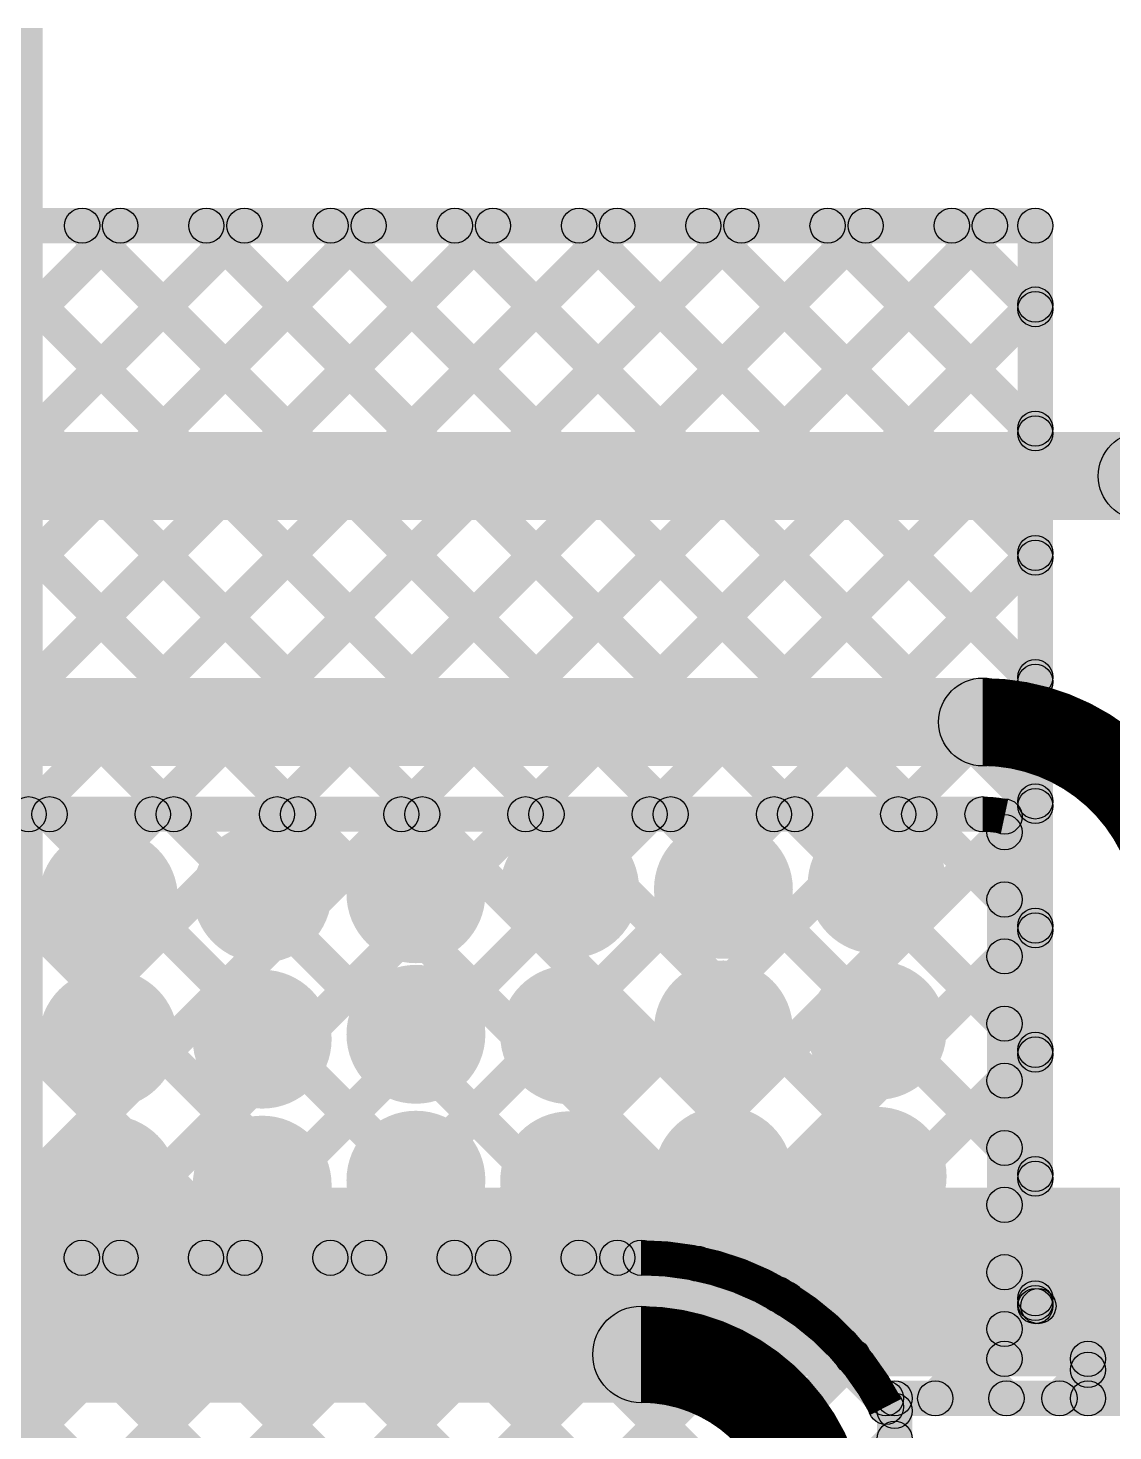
# Model space of a CAD drawing. Header units: millimetres. Extents: x -0.24 to 2.5, y 0 to 2.55.
# Drawn here: x 1.1917 to 1.4387, y 2.1856 to 2.505 of the extents above; entities that cross this region are included whole.
import ezdxf

# ---------------------------------------------------------------- set-up
doc = ezdxf.new("R2010")
doc.units = ezdxf.units.MM
doc.header["$MEASUREMENT"] = 0
for name, color, linetype in [('BottomLayer', 5, 'Continuous'), ('BottomSolder', 6, 'Continuous'), ('TopLayer', 1, 'Continuous'), ('TopSolder', 216, 'Continuous'), ('ViaHoleLayer', 16, 'Continuous')]:
    doc.layers.add(name, color=color, linetype=linetype)

msp = doc.modelspace()

# ---------------------------------------------------------------- hatches: boundary and pattern name
at = {"layer": 'BottomLayer'}
for points in [[(1.092, 2.393), (1.092, 2.413), (1.44534, 2.413), (1.44534, 2.393)], [(0.858, 2.337), (0.858, 2.357), (1.409, 2.357), (1.409, 2.337)], [(1.047, 2.322), (1.047, 2.33), (1.409, 2.33), (1.409, 2.322)], [(1.09364, 2.22217), (1.08798, 2.22783), (1.18898, 2.32883), (1.19464, 2.32317)], [(1.10891, 2.32317), (1.11456, 2.32883), (1.21556, 2.22783), (1.20991, 2.22217)], [(1.12192, 2.22217), (1.11627, 2.22783), (1.21727, 2.32883), (1.22292, 2.32317)], [(1.13719, 2.32317), (1.14285, 2.32883), (1.24385, 2.22783), (1.23819, 2.22217)], [(1.15021, 2.22217), (1.14455, 2.22783), (1.24555, 2.32883), (1.25121, 2.32317)], [(1.16547, 2.32317), (1.17113, 2.32883), (1.27213, 2.22783), (1.26647, 2.22217)], [(1.17849, 2.22217), (1.17284, 2.22783), (1.27384, 2.32883), (1.27949, 2.32317)], [(1.19376, 2.32317), (1.19942, 2.32883), (1.30042, 2.22783), (1.29476, 2.22217)], [(1.20678, 2.22217), (1.20112, 2.22783), (1.30212, 2.32883), (1.30778, 2.32317)], [(1.22204, 2.32317), (1.2277, 2.32883), (1.3287, 2.22783), (1.32304, 2.22217)], [(1.23506, 2.22217), (1.2294, 2.22783), (1.3304, 2.32883), (1.33606, 2.32317)], [(1.25033, 2.32317), (1.25598, 2.32883), (1.36529, 2.21952), (1.35963, 2.21387)], [(1.26335, 2.22217), (1.25769, 2.22783), (1.35869, 2.32883), (1.36435, 2.32317)], [(1.27861, 2.32317), (1.28427, 2.32883), (1.41727, 2.19583), (1.41161, 2.19017)], [(1.29163, 2.22217), (1.28597, 2.22783), (1.38697, 2.32883), (1.39263, 2.32317)], [(1.3069, 2.32317), (1.31255, 2.32883), (1.41683, 2.22455), (1.41117, 2.2189)], [(1.33518, 2.32317), (1.34084, 2.32883), (1.41683, 2.25284), (1.41117, 2.24718)], [(1.36346, 2.32317), (1.36912, 2.32883), (1.41683, 2.28112), (1.41117, 2.27546)], [(1.39175, 2.32317), (1.39741, 2.32883), (1.41683, 2.30941), (1.41117, 2.30375)], [(1.418, 2.202), (1.41, 2.202), (1.41, 2.32547), (1.418, 2.32547)], [(1.31991, 2.22217), (1.31426, 2.22783), (1.41117, 2.32474), (1.41683, 2.31909)], [(1.34688, 2.22085), (1.34122, 2.22651), (1.41117, 2.29646), (1.41683, 2.2908)], [(1.3671, 2.21279), (1.36144, 2.21844), (1.41117, 2.26817), (1.41683, 2.26252)], [(1.38225, 2.19965), (1.37659, 2.20531), (1.41117, 2.23989), (1.41683, 2.23423)], [(0.818, 2.221), (0.818, 2.229), (1.33127, 2.229), (1.33127, 2.221)], [(0.818, 2.192), (0.818, 2.214), (1.33127, 2.214), (1.33127, 2.192)], [(1.40105, 2.19017), (1.39539, 2.19583), (1.41117, 2.21161), (1.41683, 2.20595)], [(1.414, 2.198), (1.414, 2.206), (1.433, 2.206), (1.433, 2.198)], [(1.42934, 2.19017), (1.42368, 2.19583), (1.43017, 2.20232), (1.43583, 2.19666)], [(1.437, 2.193), (1.429, 2.193), (1.429, 2.202), (1.437, 2.202)], [(1.387, 2.189), (1.387, 2.197), (1.433, 2.197), (1.433, 2.189)]]:
    msp.add_hatch(color=5, dxfattribs=at).paths.add_polyline_path(points)
h = msp.add_hatch(color=5, dxfattribs=at)
edge = h.paths.add_edge_path()
edge.add_arc((1.44534, 2.403), 0.01, 0, 360)
h = msp.add_hatch(color=5, dxfattribs=at)
edge = h.paths.add_edge_path()
edge.add_arc((1.44534, 2.403), 0.01, 0, 360)
h = msp.add_hatch(color=5, dxfattribs=at)
edge = h.paths.add_edge_path()
edge.add_arc((1.409, 2.347), 0.01, 0, 360)
h = msp.add_hatch(color=5, dxfattribs=at)
edge = h.paths.add_edge_path()
edge.add_arc((1.409, 2.347), 0.01, 0, 360)
h = msp.add_hatch(color=5, dxfattribs=at)
edge = h.paths.add_edge_path()
edge.add_arc((1.19181, 2.326), 0.004, 0, 360)
h = msp.add_hatch(color=5, dxfattribs=at)
edge = h.paths.add_edge_path()
edge.add_arc((1.19659, 2.326), 0.004, 0, 360)
h = msp.add_hatch(color=5, dxfattribs=at)
edge = h.paths.add_edge_path()
edge.add_arc((1.2201, 2.326), 0.004, 0, 360)
h = msp.add_hatch(color=5, dxfattribs=at)
edge = h.paths.add_edge_path()
edge.add_arc((1.22487, 2.326), 0.004, 0, 360)
h = msp.add_hatch(color=5, dxfattribs=at)
edge = h.paths.add_edge_path()
edge.add_arc((1.24838, 2.326), 0.004, 0, 360)
h = msp.add_hatch(color=5, dxfattribs=at)
edge = h.paths.add_edge_path()
edge.add_arc((1.25316, 2.326), 0.004, 0, 360)
h = msp.add_hatch(color=5, dxfattribs=at)
edge = h.paths.add_edge_path()
edge.add_arc((1.27666, 2.326), 0.004, 0, 360)
h = msp.add_hatch(color=5, dxfattribs=at)
edge = h.paths.add_edge_path()
edge.add_arc((1.28144, 2.326), 0.004, 0, 360)
h = msp.add_hatch(color=5, dxfattribs=at)
edge = h.paths.add_edge_path()
edge.add_arc((1.30495, 2.326), 0.004, 0, 360)
h = msp.add_hatch(color=5, dxfattribs=at)
edge = h.paths.add_edge_path()
edge.add_arc((1.30972, 2.326), 0.004, 0, 360)
h = msp.add_hatch(color=5, dxfattribs=at)
edge = h.paths.add_edge_path()
edge.add_arc((1.33323, 2.326), 0.004, 0, 360)
h = msp.add_hatch(color=5, dxfattribs=at)
edge = h.paths.add_edge_path()
edge.add_arc((1.33801, 2.326), 0.004, 0, 360)
h = msp.add_hatch(color=5, dxfattribs=at)
edge = h.paths.add_edge_path()
edge.add_arc((1.36152, 2.326), 0.004, 0, 360)
h = msp.add_hatch(color=5, dxfattribs=at)
edge = h.paths.add_edge_path()
edge.add_arc((1.36629, 2.326), 0.004, 0, 360)
h = msp.add_hatch(color=5, dxfattribs=at)
edge = h.paths.add_edge_path()
edge.add_arc((1.3898, 2.326), 0.004, 0, 360)
h = msp.add_hatch(color=5, dxfattribs=at)
edge = h.paths.add_edge_path()
edge.add_arc((1.39458, 2.326), 0.004, 0, 360)
h = msp.add_hatch(color=5, dxfattribs=at)
edge = h.paths.add_edge_path()
edge.add_arc((1.409, 2.326), 0.004, 0, 360)
h = msp.add_hatch(color=5, dxfattribs=at)
edge = h.paths.add_edge_path()
edge.add_arc((1.409, 2.326), 0.004, 0, 360)
h = msp.add_hatch(color=5, dxfattribs=at)
edge = h.paths.add_edge_path()
edge.add_arc((1.414, 2.32547), 0.004, 0, 360)
h = msp.add_hatch(color=5, dxfattribs=at)
edge = h.paths.add_edge_path()
edge.add_arc((1.414, 2.32547), 0.004, 0, 360)
h = msp.add_hatch(color=5, dxfattribs=at)
edge = h.paths.add_edge_path()
edge.add_arc((1.414, 2.32191), 0.004, 0, 360)
h = msp.add_hatch(color=5, dxfattribs=at)
edge = h.paths.add_edge_path()
edge.add_arc((1.245, 2.308), 0.01181, 0, 360)
h = msp.add_hatch(color=5, dxfattribs=at)
edge = h.paths.add_edge_path()
edge.add_arc((1.28, 2.30789), 0.01181, 0, 360)
h = msp.add_hatch(color=5, dxfattribs=at)
edge = h.paths.add_edge_path()
edge.add_arc((1.315, 2.309), 0.01181, 0, 360)
h = msp.add_hatch(color=5, dxfattribs=at)
edge = h.paths.add_edge_path()
edge.add_arc((1.35, 2.30889), 0.01181, 0, 360)
h = msp.add_hatch(color=5, dxfattribs=at)
edge = h.paths.add_edge_path()
edge.add_arc((1.385, 2.31), 0.01181, 0, 360)
h = msp.add_hatch(color=5, dxfattribs=at)
edge = h.paths.add_edge_path()
edge.add_arc((1.21, 2.30689), 0.01181, 0, 360)
h = msp.add_hatch(color=5, dxfattribs=at)
edge = h.paths.add_edge_path()
edge.add_arc((1.414, 2.30658), 0.004, 0, 360)
h = msp.add_hatch(color=5, dxfattribs=at)
edge = h.paths.add_edge_path()
edge.add_arc((1.414, 2.29363), 0.004, 0, 360)
h = msp.add_hatch(color=5, dxfattribs=at)
edge = h.paths.add_edge_path()
edge.add_arc((1.28, 2.27589), 0.01181, 0, 360)
h = msp.add_hatch(color=5, dxfattribs=at)
edge = h.paths.add_edge_path()
edge.add_arc((1.315, 2.27578), 0.01181, 0, 360)
h = msp.add_hatch(color=5, dxfattribs=at)
edge = h.paths.add_edge_path()
edge.add_arc((1.35, 2.27689), 0.01181, 0, 360)
h = msp.add_hatch(color=5, dxfattribs=at)
edge = h.paths.add_edge_path()
edge.add_arc((1.385, 2.27678), 0.01181, 0, 360)
h = msp.add_hatch(color=5, dxfattribs=at)
edge = h.paths.add_edge_path()
edge.add_arc((1.21, 2.27489), 0.01181, 0, 360)
h = msp.add_hatch(color=5, dxfattribs=at)
edge = h.paths.add_edge_path()
edge.add_arc((1.245, 2.27478), 0.01181, 0, 360)
h = msp.add_hatch(color=5, dxfattribs=at)
edge = h.paths.add_edge_path()
edge.add_arc((1.414, 2.27829), 0.004, 0, 360)
h = msp.add_hatch(color=5, dxfattribs=at)
edge = h.paths.add_edge_path()
edge.add_arc((1.414, 2.26535), 0.004, 0, 360)
h = msp.add_hatch(color=5, dxfattribs=at)
edge = h.paths.add_edge_path()
edge.add_arc((1.35, 2.24367), 0.01181, 0, 360)
h = msp.add_hatch(color=5, dxfattribs=at)
edge = h.paths.add_edge_path()
edge.add_arc((1.385, 2.24355), 0.01181, 0, 360)
h = msp.add_hatch(color=5, dxfattribs=at)
edge = h.paths.add_edge_path()
edge.add_arc((1.21, 2.24167), 0.01181, 0, 360)
h = msp.add_hatch(color=5, dxfattribs=at)
edge = h.paths.add_edge_path()
edge.add_arc((1.245, 2.24155), 0.01181, 0, 360)
h = msp.add_hatch(color=5, dxfattribs=at)
edge = h.paths.add_edge_path()
edge.add_arc((1.28, 2.24267), 0.01181, 0, 360)
h = msp.add_hatch(color=5, dxfattribs=at)
edge = h.paths.add_edge_path()
edge.add_arc((1.315, 2.24255), 0.01181, 0, 360)
h = msp.add_hatch(color=5, dxfattribs=at)
edge = h.paths.add_edge_path()
edge.add_arc((1.414, 2.25001), 0.004, 0, 360)
h = msp.add_hatch(color=5, dxfattribs=at)
edge = h.paths.add_edge_path()
edge.add_arc((1.414, 2.23706), 0.004, 0, 360)
h = msp.add_hatch(color=5, dxfattribs=at)
edge = h.paths.add_edge_path()
edge.add_arc((1.20395, 2.225), 0.004, 0, 360)
h = msp.add_hatch(color=5, dxfattribs=at)
edge = h.paths.add_edge_path()
edge.add_arc((1.21273, 2.225), 0.004, 0, 360)
h = msp.add_hatch(color=5, dxfattribs=at)
edge = h.paths.add_edge_path()
edge.add_arc((1.23223, 2.225), 0.004, 0, 360)
h = msp.add_hatch(color=5, dxfattribs=at)
edge = h.paths.add_edge_path()
edge.add_arc((1.24102, 2.225), 0.004, 0, 360)
h = msp.add_hatch(color=5, dxfattribs=at)
edge = h.paths.add_edge_path()
edge.add_arc((1.26052, 2.225), 0.004, 0, 360)
h = msp.add_hatch(color=5, dxfattribs=at)
edge = h.paths.add_edge_path()
edge.add_arc((1.2693, 2.225), 0.004, 0, 360)
h = msp.add_hatch(color=5, dxfattribs=at)
edge = h.paths.add_edge_path()
edge.add_arc((1.2888, 2.225), 0.004, 0, 360)
h = msp.add_hatch(color=5, dxfattribs=at)
edge = h.paths.add_edge_path()
edge.add_arc((1.29759, 2.225), 0.004, 0, 360)
h = msp.add_hatch(color=5, dxfattribs=at)
edge = h.paths.add_edge_path()
edge.add_arc((1.31709, 2.225), 0.004, 0, 360)
h = msp.add_hatch(color=5, dxfattribs=at)
edge = h.paths.add_edge_path()
edge.add_arc((1.32587, 2.225), 0.004, 0, 360)
h = msp.add_hatch(color=5, dxfattribs=at)
edge = h.paths.add_edge_path()
edge.add_arc((1.33127, 2.225), 0.004, 0, 360)
h = msp.add_hatch(color=5, dxfattribs=at)
edge = h.paths.add_edge_path()
edge.add_arc((1.33127, 2.225), 0.004, 0, 360)
h = msp.add_hatch(color=5, dxfattribs=at)
edge = h.paths.add_edge_path()
edge.add_arc((1.34405, 2.22368), 0.004, 0, 360)
h = msp.add_hatch(color=5, dxfattribs=at)
edge = h.paths.add_edge_path()
edge.add_arc((1.414, 2.22172), 0.004, 0, 360)
h = msp.add_hatch(color=5, dxfattribs=at)
edge = h.paths.add_edge_path()
edge.add_arc((1.36246, 2.21669), 0.004, 0, 360)
h = msp.add_hatch(color=5, dxfattribs=at)
edge = h.paths.add_edge_path()
edge.add_arc((1.36427, 2.21562), 0.004, 0, 360)
h = msp.add_hatch(color=5, dxfattribs=at)
edge = h.paths.add_edge_path()
edge.add_arc((1.33127, 2.203), 0.011, 0, 360)
h = msp.add_hatch(color=5, dxfattribs=at)
edge = h.paths.add_edge_path()
edge.add_arc((1.33127, 2.203), 0.011, 0, 360)
h = msp.add_hatch(color=5, dxfattribs=at)
edge = h.paths.add_edge_path()
edge.add_arc((1.414, 2.20878), 0.004, 0, 360)
h = msp.add_hatch(color=5, dxfattribs=at)
edge = h.paths.add_edge_path()
edge.add_arc((1.37942, 2.20248), 0.004, 0, 360)
h = msp.add_hatch(color=5, dxfattribs=at)
edge = h.paths.add_edge_path()
edge.add_arc((1.414, 2.202), 0.004, 0, 360)
h = msp.add_hatch(color=5, dxfattribs=at)
edge = h.paths.add_edge_path()
edge.add_arc((1.414, 2.202), 0.004, 0, 360)
h = msp.add_hatch(color=5, dxfattribs=at)
edge = h.paths.add_edge_path()
edge.add_arc((1.433, 2.202), 0.004, 0, 360)
h = msp.add_hatch(color=5, dxfattribs=at)
edge = h.paths.add_edge_path()
edge.add_arc((1.433, 2.202), 0.004, 0, 360)
h = msp.add_hatch(color=5, dxfattribs=at)
edge = h.paths.add_edge_path()
edge.add_arc((1.433, 2.19949), 0.004, 0, 360)
h = msp.add_hatch(color=5, dxfattribs=at)
edge = h.paths.add_edge_path()
edge.add_arc((1.387, 2.193), 0.004, 0, 360)
h = msp.add_hatch(color=5, dxfattribs=at)
edge = h.paths.add_edge_path()
edge.add_arc((1.387, 2.19106), 0.004, 0, 360)
h = msp.add_hatch(color=5, dxfattribs=at)
edge = h.paths.add_edge_path()
edge.add_arc((1.39822, 2.193), 0.004, 0, 360)
h = msp.add_hatch(color=5, dxfattribs=at)
edge = h.paths.add_edge_path()
edge.add_arc((1.41444, 2.193), 0.004, 0, 360)
h = msp.add_hatch(color=5, dxfattribs=at)
edge = h.paths.add_edge_path()
edge.add_arc((1.42651, 2.193), 0.004, 0, 360)
h = msp.add_hatch(color=5, dxfattribs=at)
edge = h.paths.add_edge_path()
edge.add_arc((1.433, 2.193), 0.004, 0, 360)
h = msp.add_hatch(color=5, dxfattribs=at)
edge = h.paths.add_edge_path()
edge.add_arc((1.433, 2.193), 0.004, 0, 360)
at = {"layer": 'BottomSolder'}
h = msp.add_hatch(color=6, dxfattribs=at)
edge = h.paths.add_edge_path()
edge.add_arc((1.385, 2.31), 0.01581, 0, 360)
h = msp.add_hatch(color=6, dxfattribs=at)
edge = h.paths.add_edge_path()
edge.add_arc((1.21, 2.30689), 0.01581, 0, 360)
h = msp.add_hatch(color=6, dxfattribs=at)
edge = h.paths.add_edge_path()
edge.add_arc((1.245, 2.308), 0.01581, 0, 360)
h = msp.add_hatch(color=6, dxfattribs=at)
edge = h.paths.add_edge_path()
edge.add_arc((1.28, 2.30789), 0.01581, 0, 360)
h = msp.add_hatch(color=6, dxfattribs=at)
edge = h.paths.add_edge_path()
edge.add_arc((1.315, 2.309), 0.01581, 0, 360)
h = msp.add_hatch(color=6, dxfattribs=at)
edge = h.paths.add_edge_path()
edge.add_arc((1.35, 2.30889), 0.01581, 0, 360)
h = msp.add_hatch(color=6, dxfattribs=at)
edge = h.paths.add_edge_path()
edge.add_arc((1.21, 2.27489), 0.01581, 0, 360)
h = msp.add_hatch(color=6, dxfattribs=at)
edge = h.paths.add_edge_path()
edge.add_arc((1.245, 2.27478), 0.01581, 0, 360)
h = msp.add_hatch(color=6, dxfattribs=at)
edge = h.paths.add_edge_path()
edge.add_arc((1.28, 2.27589), 0.01581, 0, 360)
h = msp.add_hatch(color=6, dxfattribs=at)
edge = h.paths.add_edge_path()
edge.add_arc((1.315, 2.27578), 0.01581, 0, 360)
h = msp.add_hatch(color=6, dxfattribs=at)
edge = h.paths.add_edge_path()
edge.add_arc((1.35, 2.27689), 0.01581, 0, 360)
h = msp.add_hatch(color=6, dxfattribs=at)
edge = h.paths.add_edge_path()
edge.add_arc((1.385, 2.27678), 0.01581, 0, 360)
h = msp.add_hatch(color=6, dxfattribs=at)
edge = h.paths.add_edge_path()
edge.add_arc((1.28, 2.24267), 0.01581, 0, 360)
h = msp.add_hatch(color=6, dxfattribs=at)
edge = h.paths.add_edge_path()
edge.add_arc((1.315, 2.24255), 0.01581, 0, 360)
h = msp.add_hatch(color=6, dxfattribs=at)
edge = h.paths.add_edge_path()
edge.add_arc((1.35, 2.24367), 0.01581, 0, 360)
h = msp.add_hatch(color=6, dxfattribs=at)
edge = h.paths.add_edge_path()
edge.add_arc((1.385, 2.24355), 0.01581, 0, 360)
h = msp.add_hatch(color=6, dxfattribs=at)
edge = h.paths.add_edge_path()
edge.add_arc((1.21, 2.24167), 0.01581, 0, 360)
h = msp.add_hatch(color=6, dxfattribs=at)
edge = h.paths.add_edge_path()
edge.add_arc((1.245, 2.24155), 0.01581, 0, 360)
at = {"layer": 'TopLayer'}
for points in [[(1.039, 2.197), (1.195, 2.197), (1.195, 2.505), (1.039, 2.505)], [(0.86111, 2.10278), (0.85545, 2.10843), (1.20985, 2.46283), (1.2155, 2.45717)], [(0.88939, 2.10278), (0.88374, 2.10843), (1.23813, 2.46283), (1.24379, 2.45717)], [(0.90779, 2.09289), (0.90213, 2.09854), (1.26641, 2.46283), (1.27207, 2.45717)], [(0.94596, 2.10278), (0.94031, 2.10843), (1.2947, 2.46283), (1.30036, 2.45717)], [(0.97425, 2.10278), (0.96859, 2.10843), (1.32298, 2.46283), (1.32864, 2.45717)], [(1.00792, 2.10817), (1.00227, 2.11383), (1.35127, 2.46283), (1.35692, 2.45717)], [(1.03621, 2.10817), (1.03055, 2.11383), (1.37955, 2.46283), (1.38521, 2.45717)], [(1.036, 2.456), (1.036, 2.464), (1.421, 2.464), (1.421, 2.456)], [(1.06449, 2.10817), (1.05884, 2.11383), (1.40784, 2.46283), (1.41349, 2.45717)], [(1.05976, 2.45717), (1.06542, 2.46283), (1.53046, 1.99779), (1.5248, 1.99213)], [(1.08804, 2.45717), (1.0937, 2.46283), (1.39183, 2.1647), (1.38617, 2.15904)], [(1.11633, 2.45717), (1.12198, 2.46283), (1.39183, 2.19298), (1.38617, 2.18733)], [(1.14461, 2.45717), (1.15027, 2.46283), (1.41727, 2.19583), (1.41161, 2.19017)], [(1.1729, 2.45717), (1.17855, 2.46283), (1.42383, 2.21755), (1.41817, 2.2119)], [(1.20118, 2.45717), (1.20684, 2.46283), (1.42383, 2.24584), (1.41817, 2.24018)], [(1.22946, 2.45717), (1.23512, 2.46283), (1.42383, 2.27412), (1.41817, 2.26846)], [(1.25775, 2.45717), (1.26341, 2.46283), (1.42383, 2.30241), (1.41817, 2.29675)], [(1.28603, 2.45717), (1.29169, 2.46283), (1.42383, 2.33069), (1.41817, 2.32503)], [(1.31432, 2.45717), (1.31997, 2.46283), (1.42383, 2.35897), (1.41817, 2.35332)], [(1.3426, 2.45717), (1.34826, 2.46283), (1.42383, 2.38726), (1.41817, 2.3816)], [(1.37089, 2.45717), (1.37654, 2.46283), (1.42383, 2.41554), (1.41817, 2.40989)], [(1.39917, 2.45717), (1.40483, 2.46283), (1.42383, 2.44383), (1.41817, 2.43817)], [(1.03317, 2.45547), (1.03883, 2.46113), (1.53046, 1.9695), (1.5248, 1.96384)], [(1.425, 2.214), (1.417, 2.214), (1.417, 2.46), (1.425, 2.46)], [(1.09278, 2.10817), (1.08712, 2.11383), (1.41817, 2.44488), (1.42383, 2.43922)], [(1.03317, 2.42719), (1.03883, 2.43285), (1.53046, 1.94122), (1.5248, 1.93556)], [(1.12106, 2.10817), (1.1154, 2.11383), (1.41817, 2.4166), (1.42383, 2.41094)], [(1.03317, 2.39891), (1.03883, 2.40456), (1.50256, 1.94083), (1.49691, 1.93517)], [(1.14935, 2.10817), (1.14369, 2.11383), (1.41817, 2.38831), (1.42383, 2.38265)], [(1.03317, 2.37062), (1.03883, 2.37628), (1.47428, 1.94083), (1.46862, 1.93517)], [(1.01934, 2.35617), (1.02499, 2.36183), (1.44599, 1.94083), (1.44034, 1.93517)], [(1.17763, 2.10817), (1.17197, 2.11383), (1.41817, 2.36003), (1.42383, 2.35437)], [(0.104, 2.192), (1.195, 2.192), (1.195, 2.355), (0.104, 2.355)], [(1.20591, 2.10817), (1.20026, 2.11383), (1.41817, 2.33174), (1.42383, 2.32609)], [(1.22283, 2.0968), (1.21717, 2.10246), (1.41817, 2.30346), (1.42383, 2.2978)], [(1.22283, 2.06852), (1.21717, 2.07417), (1.41817, 2.27517), (1.42383, 2.26952)], [(1.22283, 2.04023), (1.21717, 2.04589), (1.41817, 2.24689), (1.42383, 2.24123)], [(1.098, 2.198), (2.29, 2.198), (2.29, 2.241), (1.098, 2.241)], [(1.40105, 2.19017), (1.39539, 2.19583), (1.41817, 2.21861), (1.42383, 2.21295)], [(1.4189, 2.21117), (1.42455, 2.21683), (1.44555, 2.19583), (1.4399, 2.19017)], [(1.421, 2.21), (1.421, 2.218), (2.314, 2.218), (2.314, 2.21)], [(1.42934, 2.19017), (1.42368, 2.19583), (1.44468, 2.21683), (1.45034, 2.21117)], [(1.389, 2.189), (1.389, 2.197), (1.52763, 2.197), (1.52763, 2.189)], [(1.393, 2.134), (1.385, 2.134), (1.385, 2.193), (1.393, 2.193)], [(1.22283, 2.01195), (1.21717, 2.01761), (1.38617, 2.18661), (1.39183, 2.18095)]]:
    msp.add_hatch(color=1, dxfattribs=at).paths.add_polyline_path(points)
h = msp.add_hatch(color=1, dxfattribs=at)
edge = h.paths.add_edge_path()
edge.add_arc((1.20401, 2.46), 0.004, 0, 360)
h = msp.add_hatch(color=1, dxfattribs=at)
edge = h.paths.add_edge_path()
edge.add_arc((1.21267, 2.46), 0.004, 0, 360)
h = msp.add_hatch(color=1, dxfattribs=at)
edge = h.paths.add_edge_path()
edge.add_arc((1.23229, 2.46), 0.004, 0, 360)
h = msp.add_hatch(color=1, dxfattribs=at)
edge = h.paths.add_edge_path()
edge.add_arc((1.24096, 2.46), 0.004, 0, 360)
h = msp.add_hatch(color=1, dxfattribs=at)
edge = h.paths.add_edge_path()
edge.add_arc((1.26058, 2.46), 0.004, 0, 360)
h = msp.add_hatch(color=1, dxfattribs=at)
edge = h.paths.add_edge_path()
edge.add_arc((1.26924, 2.46), 0.004, 0, 360)
h = msp.add_hatch(color=1, dxfattribs=at)
edge = h.paths.add_edge_path()
edge.add_arc((1.28886, 2.46), 0.004, 0, 360)
h = msp.add_hatch(color=1, dxfattribs=at)
edge = h.paths.add_edge_path()
edge.add_arc((1.29753, 2.46), 0.004, 0, 360)
h = msp.add_hatch(color=1, dxfattribs=at)
edge = h.paths.add_edge_path()
edge.add_arc((1.31715, 2.46), 0.004, 0, 360)
h = msp.add_hatch(color=1, dxfattribs=at)
edge = h.paths.add_edge_path()
edge.add_arc((1.32581, 2.46), 0.004, 0, 360)
h = msp.add_hatch(color=1, dxfattribs=at)
edge = h.paths.add_edge_path()
edge.add_arc((1.34543, 2.46), 0.004, 0, 360)
h = msp.add_hatch(color=1, dxfattribs=at)
edge = h.paths.add_edge_path()
edge.add_arc((1.3541, 2.46), 0.004, 0, 360)
h = msp.add_hatch(color=1, dxfattribs=at)
edge = h.paths.add_edge_path()
edge.add_arc((1.37371, 2.46), 0.004, 0, 360)
h = msp.add_hatch(color=1, dxfattribs=at)
edge = h.paths.add_edge_path()
edge.add_arc((1.38238, 2.46), 0.004, 0, 360)
h = msp.add_hatch(color=1, dxfattribs=at)
edge = h.paths.add_edge_path()
edge.add_arc((1.402, 2.46), 0.004, 0, 360)
h = msp.add_hatch(color=1, dxfattribs=at)
edge = h.paths.add_edge_path()
edge.add_arc((1.41066, 2.46), 0.004, 0, 360)
h = msp.add_hatch(color=1, dxfattribs=at)
edge = h.paths.add_edge_path()
edge.add_arc((1.421, 2.46), 0.004, 0, 360)
h = msp.add_hatch(color=1, dxfattribs=at)
edge = h.paths.add_edge_path()
edge.add_arc((1.421, 2.46), 0.004, 0, 360)
h = msp.add_hatch(color=1, dxfattribs=at)
edge = h.paths.add_edge_path()
edge.add_arc((1.421, 2.44205), 0.004, 0, 360)
h = msp.add_hatch(color=1, dxfattribs=at)
edge = h.paths.add_edge_path()
edge.add_arc((1.421, 2.441), 0.004, 0, 360)
h = msp.add_hatch(color=1, dxfattribs=at)
edge = h.paths.add_edge_path()
edge.add_arc((1.421, 2.41377), 0.004, 0, 360)
h = msp.add_hatch(color=1, dxfattribs=at)
edge = h.paths.add_edge_path()
edge.add_arc((1.421, 2.41271), 0.004, 0, 360)
h = msp.add_hatch(color=1, dxfattribs=at)
edge = h.paths.add_edge_path()
edge.add_arc((1.421, 2.38548), 0.004, 0, 360)
h = msp.add_hatch(color=1, dxfattribs=at)
edge = h.paths.add_edge_path()
edge.add_arc((1.421, 2.38443), 0.004, 0, 360)
h = msp.add_hatch(color=1, dxfattribs=at)
edge = h.paths.add_edge_path()
edge.add_arc((1.421, 2.3572), 0.004, 0, 360)
h = msp.add_hatch(color=1, dxfattribs=at)
edge = h.paths.add_edge_path()
edge.add_arc((1.421, 2.35615), 0.004, 0, 360)
h = msp.add_hatch(color=1, dxfattribs=at)
edge = h.paths.add_edge_path()
edge.add_arc((1.421, 2.32891), 0.004, 0, 360)
h = msp.add_hatch(color=1, dxfattribs=at)
edge = h.paths.add_edge_path()
edge.add_arc((1.421, 2.32786), 0.004, 0, 360)
h = msp.add_hatch(color=1, dxfattribs=at)
edge = h.paths.add_edge_path()
edge.add_arc((1.245, 2.308), 0.01181, 0, 360)
h = msp.add_hatch(color=1, dxfattribs=at)
edge = h.paths.add_edge_path()
edge.add_arc((1.28, 2.30789), 0.01181, 0, 360)
h = msp.add_hatch(color=1, dxfattribs=at)
edge = h.paths.add_edge_path()
edge.add_arc((1.315, 2.309), 0.01181, 0, 360)
h = msp.add_hatch(color=1, dxfattribs=at)
edge = h.paths.add_edge_path()
edge.add_arc((1.35, 2.30889), 0.01181, 0, 360)
h = msp.add_hatch(color=1, dxfattribs=at)
edge = h.paths.add_edge_path()
edge.add_arc((1.385, 2.31), 0.01181, 0, 360)
h = msp.add_hatch(color=1, dxfattribs=at)
edge = h.paths.add_edge_path()
edge.add_arc((1.21, 2.30689), 0.01181, 0, 360)
h = msp.add_hatch(color=1, dxfattribs=at)
edge = h.paths.add_edge_path()
edge.add_arc((1.421, 2.30063), 0.004, 0, 360)
h = msp.add_hatch(color=1, dxfattribs=at)
edge = h.paths.add_edge_path()
edge.add_arc((1.421, 2.29958), 0.004, 0, 360)
h = msp.add_hatch(color=1, dxfattribs=at)
edge = h.paths.add_edge_path()
edge.add_arc((1.28, 2.27589), 0.01181, 0, 360)
h = msp.add_hatch(color=1, dxfattribs=at)
edge = h.paths.add_edge_path()
edge.add_arc((1.315, 2.27578), 0.01181, 0, 360)
h = msp.add_hatch(color=1, dxfattribs=at)
edge = h.paths.add_edge_path()
edge.add_arc((1.35, 2.27689), 0.01181, 0, 360)
h = msp.add_hatch(color=1, dxfattribs=at)
edge = h.paths.add_edge_path()
edge.add_arc((1.385, 2.27678), 0.01181, 0, 360)
h = msp.add_hatch(color=1, dxfattribs=at)
edge = h.paths.add_edge_path()
edge.add_arc((1.21, 2.27489), 0.01181, 0, 360)
h = msp.add_hatch(color=1, dxfattribs=at)
edge = h.paths.add_edge_path()
edge.add_arc((1.245, 2.27478), 0.01181, 0, 360)
h = msp.add_hatch(color=1, dxfattribs=at)
edge = h.paths.add_edge_path()
edge.add_arc((1.421, 2.27235), 0.004, 0, 360)
h = msp.add_hatch(color=1, dxfattribs=at)
edge = h.paths.add_edge_path()
edge.add_arc((1.421, 2.27129), 0.004, 0, 360)
h = msp.add_hatch(color=1, dxfattribs=at)
edge = h.paths.add_edge_path()
edge.add_arc((1.35, 2.24367), 0.01181, 0, 360)
h = msp.add_hatch(color=1, dxfattribs=at)
edge = h.paths.add_edge_path()
edge.add_arc((1.385, 2.24355), 0.01181, 0, 360)
h = msp.add_hatch(color=1, dxfattribs=at)
edge = h.paths.add_edge_path()
edge.add_arc((1.21, 2.24167), 0.01181, 0, 360)
h = msp.add_hatch(color=1, dxfattribs=at)
edge = h.paths.add_edge_path()
edge.add_arc((1.245, 2.24155), 0.01181, 0, 360)
h = msp.add_hatch(color=1, dxfattribs=at)
edge = h.paths.add_edge_path()
edge.add_arc((1.28, 2.24267), 0.01181, 0, 360)
h = msp.add_hatch(color=1, dxfattribs=at)
edge = h.paths.add_edge_path()
edge.add_arc((1.315, 2.24255), 0.01181, 0, 360)
h = msp.add_hatch(color=1, dxfattribs=at)
edge = h.paths.add_edge_path()
edge.add_arc((1.421, 2.24406), 0.004, 0, 360)
h = msp.add_hatch(color=1, dxfattribs=at)
edge = h.paths.add_edge_path()
edge.add_arc((1.421, 2.24301), 0.004, 0, 360)
h = msp.add_hatch(color=1, dxfattribs=at)
edge = h.paths.add_edge_path()
edge.add_arc((1.421, 2.21578), 0.004, 0, 360)
h = msp.add_hatch(color=1, dxfattribs=at)
edge = h.paths.add_edge_path()
edge.add_arc((1.421, 2.21472), 0.004, 0, 360)
h = msp.add_hatch(color=1, dxfattribs=at)
edge = h.paths.add_edge_path()
edge.add_arc((1.421, 2.214), 0.004, 0, 360)
h = msp.add_hatch(color=1, dxfattribs=at)
edge = h.paths.add_edge_path()
edge.add_arc((1.421, 2.214), 0.004, 0, 360)
h = msp.add_hatch(color=1, dxfattribs=at)
edge = h.paths.add_edge_path()
edge.add_arc((1.42172, 2.214), 0.004, 0, 360)
h = msp.add_hatch(color=1, dxfattribs=at)
edge = h.paths.add_edge_path()
edge.add_arc((1.389, 2.193), 0.004, 0, 360)
h = msp.add_hatch(color=1, dxfattribs=at)
edge = h.paths.add_edge_path()
edge.add_arc((1.389, 2.193), 0.004, 0, 360)
h = msp.add_hatch(color=1, dxfattribs=at)
edge = h.paths.add_edge_path()
edge.add_arc((1.39822, 2.193), 0.004, 0, 360)
h = msp.add_hatch(color=1, dxfattribs=at)
edge = h.paths.add_edge_path()
edge.add_arc((1.41444, 2.193), 0.004, 0, 360)
h = msp.add_hatch(color=1, dxfattribs=at)
edge = h.paths.add_edge_path()
edge.add_arc((1.42651, 2.193), 0.004, 0, 360)
h = msp.add_hatch(color=1, dxfattribs=at)
edge = h.paths.add_edge_path()
edge.add_arc((1.389, 2.19016), 0.004, 0, 360)
h = msp.add_hatch(color=1, dxfattribs=at)
edge = h.paths.add_edge_path()
edge.add_arc((1.389, 2.18378), 0.004, 0, 360)
at = {"layer": 'TopSolder'}
h = msp.add_hatch(color=216, dxfattribs=at)
edge = h.paths.add_edge_path()
edge.add_arc((1.385, 2.31), 0.01581, 0, 360)
h = msp.add_hatch(color=216, dxfattribs=at)
edge = h.paths.add_edge_path()
edge.add_arc((1.21, 2.30689), 0.01581, 0, 360)
h = msp.add_hatch(color=216, dxfattribs=at)
edge = h.paths.add_edge_path()
edge.add_arc((1.245, 2.308), 0.01581, 0, 360)
h = msp.add_hatch(color=216, dxfattribs=at)
edge = h.paths.add_edge_path()
edge.add_arc((1.28, 2.30789), 0.01581, 0, 360)
h = msp.add_hatch(color=216, dxfattribs=at)
edge = h.paths.add_edge_path()
edge.add_arc((1.315, 2.309), 0.01581, 0, 360)
h = msp.add_hatch(color=216, dxfattribs=at)
edge = h.paths.add_edge_path()
edge.add_arc((1.35, 2.30889), 0.01581, 0, 360)
h = msp.add_hatch(color=216, dxfattribs=at)
edge = h.paths.add_edge_path()
edge.add_arc((1.21, 2.27489), 0.01581, 0, 360)
h = msp.add_hatch(color=216, dxfattribs=at)
edge = h.paths.add_edge_path()
edge.add_arc((1.245, 2.27478), 0.01581, 0, 360)
h = msp.add_hatch(color=216, dxfattribs=at)
edge = h.paths.add_edge_path()
edge.add_arc((1.28, 2.27589), 0.01581, 0, 360)
h = msp.add_hatch(color=216, dxfattribs=at)
edge = h.paths.add_edge_path()
edge.add_arc((1.315, 2.27578), 0.01581, 0, 360)
h = msp.add_hatch(color=216, dxfattribs=at)
edge = h.paths.add_edge_path()
edge.add_arc((1.35, 2.27689), 0.01581, 0, 360)
h = msp.add_hatch(color=216, dxfattribs=at)
edge = h.paths.add_edge_path()
edge.add_arc((1.385, 2.27678), 0.01581, 0, 360)
h = msp.add_hatch(color=216, dxfattribs=at)
edge = h.paths.add_edge_path()
edge.add_arc((1.28, 2.24267), 0.01581, 0, 360)
h = msp.add_hatch(color=216, dxfattribs=at)
edge = h.paths.add_edge_path()
edge.add_arc((1.315, 2.24255), 0.01581, 0, 360)
h = msp.add_hatch(color=216, dxfattribs=at)
edge = h.paths.add_edge_path()
edge.add_arc((1.35, 2.24367), 0.01581, 0, 360)
h = msp.add_hatch(color=216, dxfattribs=at)
edge = h.paths.add_edge_path()
edge.add_arc((1.385, 2.24355), 0.01581, 0, 360)
h = msp.add_hatch(color=216, dxfattribs=at)
edge = h.paths.add_edge_path()
edge.add_arc((1.21, 2.24167), 0.01581, 0, 360)
h = msp.add_hatch(color=216, dxfattribs=at)
edge = h.paths.add_edge_path()
edge.add_arc((1.245, 2.24155), 0.01581, 0, 360)
at = {"layer": 'ViaHoleLayer'}
h = msp.add_hatch(color=16, dxfattribs=at)
edge = h.paths.add_edge_path()
edge.add_arc((1.245, 2.308), 0.00787, 0, 360)
h = msp.add_hatch(color=16, dxfattribs=at)
edge = h.paths.add_edge_path()
edge.add_arc((1.315, 2.309), 0.00787, 0, 360)
h = msp.add_hatch(color=16, dxfattribs=at)
edge = h.paths.add_edge_path()
edge.add_arc((1.35, 2.30889), 0.00787, 0, 360)
h = msp.add_hatch(color=16, dxfattribs=at)
edge = h.paths.add_edge_path()
edge.add_arc((1.385, 2.31), 0.00787, 0, 360)
h = msp.add_hatch(color=16, dxfattribs=at)
edge = h.paths.add_edge_path()
edge.add_arc((1.21, 2.30689), 0.00787, 0, 360)
h = msp.add_hatch(color=16, dxfattribs=at)
edge = h.paths.add_edge_path()
edge.add_arc((1.28, 2.30789), 0.00787, 0, 360)
h = msp.add_hatch(color=16, dxfattribs=at)
edge = h.paths.add_edge_path()
edge.add_arc((1.35, 2.27689), 0.00787, 0, 360)
h = msp.add_hatch(color=16, dxfattribs=at)
edge = h.paths.add_edge_path()
edge.add_arc((1.385, 2.27678), 0.00787, 0, 360)
h = msp.add_hatch(color=16, dxfattribs=at)
edge = h.paths.add_edge_path()
edge.add_arc((1.21, 2.27489), 0.00787, 0, 360)
h = msp.add_hatch(color=16, dxfattribs=at)
edge = h.paths.add_edge_path()
edge.add_arc((1.245, 2.27478), 0.00787, 0, 360)
h = msp.add_hatch(color=16, dxfattribs=at)
edge = h.paths.add_edge_path()
edge.add_arc((1.28, 2.27589), 0.00787, 0, 360)
h = msp.add_hatch(color=16, dxfattribs=at)
edge = h.paths.add_edge_path()
edge.add_arc((1.315, 2.27578), 0.00787, 0, 360)
h = msp.add_hatch(color=16, dxfattribs=at)
edge = h.paths.add_edge_path()
edge.add_arc((1.21, 2.24167), 0.00787, 0, 360)
h = msp.add_hatch(color=16, dxfattribs=at)
edge = h.paths.add_edge_path()
edge.add_arc((1.245, 2.24155), 0.00787, 0, 360)
h = msp.add_hatch(color=16, dxfattribs=at)
edge = h.paths.add_edge_path()
edge.add_arc((1.28, 2.24267), 0.00787, 0, 360)
h = msp.add_hatch(color=16, dxfattribs=at)
edge = h.paths.add_edge_path()
edge.add_arc((1.315, 2.24255), 0.00787, 0, 360)
h = msp.add_hatch(color=16, dxfattribs=at)
edge = h.paths.add_edge_path()
edge.add_arc((1.35, 2.24367), 0.00787, 0, 360)
h = msp.add_hatch(color=16, dxfattribs=at)
edge = h.paths.add_edge_path()
edge.add_arc((1.385, 2.24355), 0.00787, 0, 360)

# ---------------------------------------------------------------- linework, layer by layer
at = {"layer": 'BottomLayer'}
for points, const_width in [([(1.44534, 2.403, -0.414214), (1.495, 2.35334)], 0.02), ([(1.409, 2.347, -0.414214), (1.454, 2.302)], 0.02), ([(1.409, 2.326, -0.052516), (1.414, 2.32547)], 0.008), ([(1.33127, 2.225, -0.280499), (1.387, 2.19106)], 0.008), ([(1.33127, 2.203, -0.414214), (1.372, 2.16227)], 0.022)]:
    msp.add_lwpolyline(points, format="xyb", dxfattribs=dict(at, const_width=const_width))
for centre, radius in [((1.44534, 2.403), 0.01), ((1.44534, 2.403), 0.01), ((1.409, 2.347), 0.01), ((1.409, 2.347), 0.01), ((1.19181, 2.326), 0.004), ((1.19659, 2.326), 0.004), ((1.2201, 2.326), 0.004), ((1.22487, 2.326), 0.004), ((1.24838, 2.326), 0.004), ((1.25316, 2.326), 0.004), ((1.27666, 2.326), 0.004), ((1.28144, 2.326), 0.004), ((1.30495, 2.326), 0.004), ((1.30972, 2.326), 0.004), ((1.33323, 2.326), 0.004), ((1.33801, 2.326), 0.004), ((1.36152, 2.326), 0.004), ((1.36629, 2.326), 0.004), ((1.3898, 2.326), 0.004), ((1.39458, 2.326), 0.004), ((1.409, 2.326), 0.004), ((1.409, 2.326), 0.004), ((1.414, 2.32547), 0.004), ((1.414, 2.32547), 0.004), ((1.414, 2.32191), 0.004), ((1.414, 2.30658), 0.004), ((1.414, 2.29363), 0.004), ((1.414, 2.27829), 0.004), ((1.414, 2.26535), 0.004), ((1.414, 2.25001), 0.004), ((1.414, 2.23706), 0.004), ((1.20395, 2.225), 0.004), ((1.21273, 2.225), 0.004), ((1.23223, 2.225), 0.004), ((1.24102, 2.225), 0.004), ((1.26052, 2.225), 0.004), ((1.2693, 2.225), 0.004), ((1.2888, 2.225), 0.004), ((1.29759, 2.225), 0.004), ((1.31709, 2.225), 0.004), ((1.32587, 2.225), 0.004), ((1.33127, 2.225), 0.004), ((1.33127, 2.225), 0.004), ((1.34405, 2.22368), 0.004), ((1.414, 2.22172), 0.004), ((1.36246, 2.21669), 0.004), ((1.36427, 2.21562), 0.004), ((1.33127, 2.203), 0.011), ((1.33127, 2.203), 0.011), ((1.414, 2.20878), 0.004), ((1.37942, 2.20248), 0.004), ((1.414, 2.202), 0.004), ((1.414, 2.202), 0.004), ((1.433, 2.202), 0.004), ((1.433, 2.202), 0.004), ((1.433, 2.19949), 0.004), ((1.387, 2.193), 0.004), ((1.387, 2.19106), 0.004), ((1.39822, 2.193), 0.004), ((1.41444, 2.193), 0.004), ((1.42651, 2.193), 0.004), ((1.433, 2.193), 0.004), ((1.433, 2.193), 0.004)]:
    msp.add_circle(centre, radius, dxfattribs=at)
at = {"layer": 'TopLayer'}
for centre in [(1.20401, 2.46), (1.21267, 2.46), (1.23229, 2.46), (1.24096, 2.46), (1.26058, 2.46), (1.26924, 2.46), (1.28886, 2.46), (1.29753, 2.46), (1.31715, 2.46), (1.32581, 2.46), (1.34543, 2.46), (1.3541, 2.46), (1.37371, 2.46), (1.38238, 2.46), (1.402, 2.46), (1.41066, 2.46), (1.421, 2.46), (1.421, 2.46), (1.421, 2.44205), (1.421, 2.441), (1.421, 2.41377), (1.421, 2.41271), (1.421, 2.38548), (1.421, 2.38443), (1.421, 2.3572), (1.421, 2.35615), (1.421, 2.32891), (1.421, 2.32786), (1.421, 2.30063), (1.421, 2.29958), (1.421, 2.27235), (1.421, 2.27129), (1.421, 2.24406), (1.421, 2.24301), (1.421, 2.21578), (1.421, 2.21472), (1.421, 2.214), (1.421, 2.214), (1.42172, 2.214), (1.389, 2.193), (1.389, 2.193), (1.39822, 2.193), (1.41444, 2.193), (1.42651, 2.193), (1.389, 2.19016), (1.389, 2.18378)]:
    msp.add_circle(centre, 0.004, dxfattribs=at)

doc.saveas('drawing.dxf')
